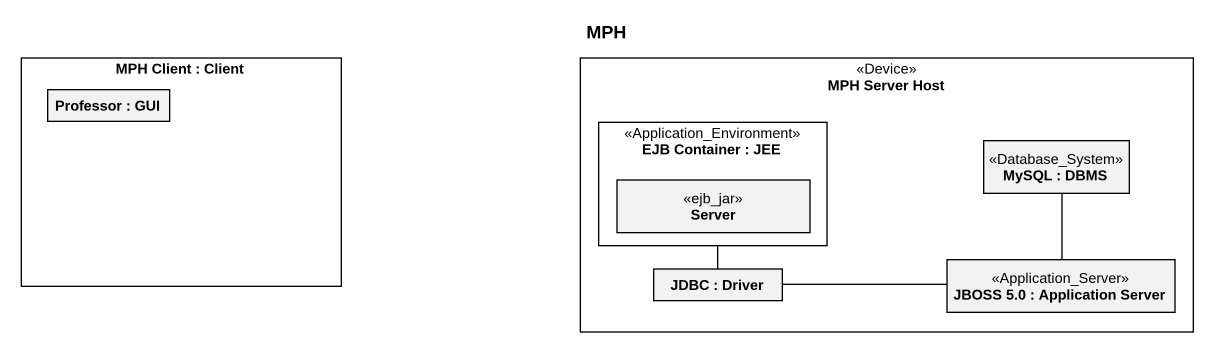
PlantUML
@startuml
title MPH
rectangle "MPH Client : Client" as MPH_Client {
  rectangle "Professor : GUI" as Professor
}
rectangle "MPH Server Host" as MPH_Server_Host <<Device>> {
  rectangle "EJB Container : JEE" as EJB_Container <<Application_Environment>> {
    rectangle Server <<ejb_jar>>
  }
  rectangle "MySQL : DBMS" as MySQL <<Database_System>>
  rectangle "JDBC : Driver" as JDBC
  rectangle "JBOSS 5.0 : Application Server" as JBOSS_5_0 <<Application_Server>>
}
EJB_Container -- JDBC
MySQL -- JBOSS_5_0
JDBC -right- JBOSS_5_0
@enduml
